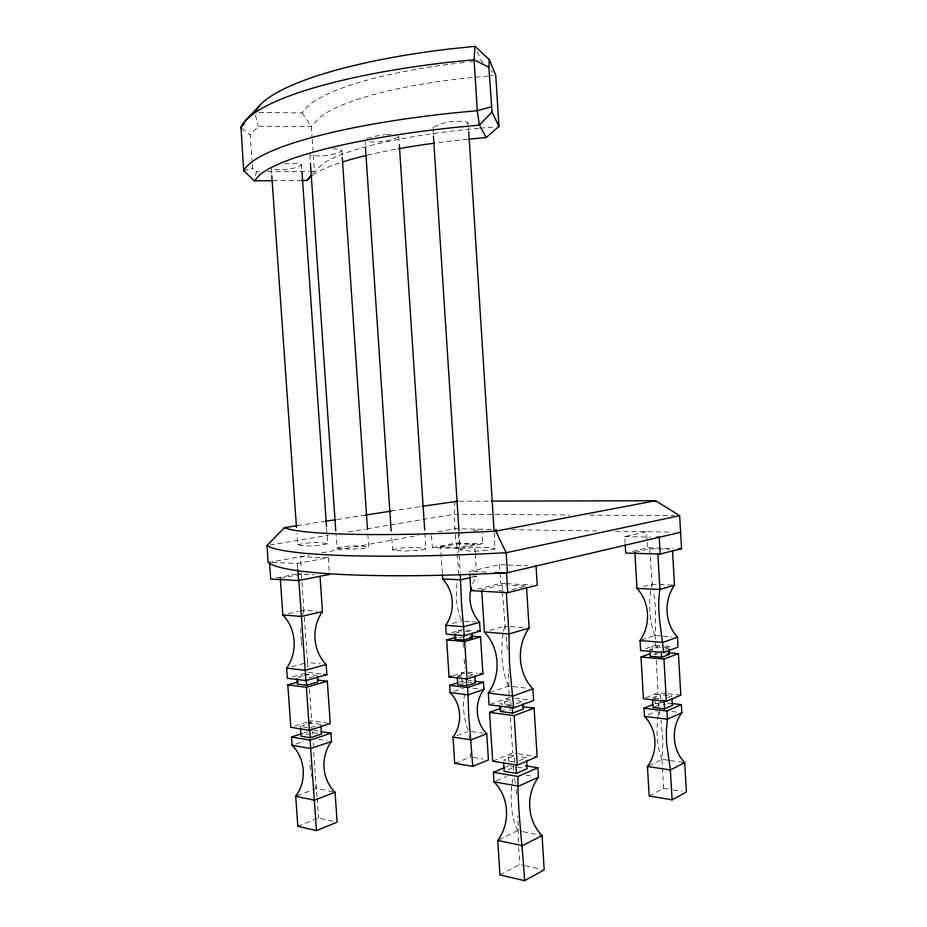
<?xml version="1.0" encoding="UTF-8"?>
<svg xmlns="http://www.w3.org/2000/svg" width="927" height="927" viewBox="0 0 927 927"><rect width="100%" height="100%" fill="white"/><g stroke="black" fill="none" stroke-linecap="round" stroke-linejoin="round"><path stroke-width="0.7" stroke-dasharray="4.63 3.48" d="M509.039 694.705L508.564 669.618M518.355 841.878L517.822 815.911M455.018 501.217L454.033 514.3L455.25 533.06M645.679 648.738L655.319 645.285C654.856 627.162 657.231 608.761 653.083 590.789M284.519 163.894L295.829 163.245L300.533 163.917L301.368 165.273C292.642 169.722 281.901 170.383 272.271 169.085M649.178 795.98L663.651 788.332L661.959 759.317L663.025 741.241L660.986 720.209M255.539 175.666L256.373 171.796L252.596 168.25L252.306 164.079M332.816 148.865L339.131 149.177L340.985 149.676L341.495 151.194C332.214 155.782 320.881 156.848 310.707 155.215M472.608 583.859L476.64 576.154L471.113 575.899M494.207 532.747L494.96 549.074C483.674 551.264 471.461 552.005 460.186 549.746L459.155 533.894M433.338 134.855L432.874 127.659C442.654 121.414 456.524 120.046 467.868 122.306L468.668 130.371M460.186 549.746L460.534 549.282C471.82 547.139 483.929 546.432 495.215 548.61M259.062 112.503L302.098 112.943L307.393 106.686A194.879 44.647 -4.4 0 1 454.242 63.696M312.723 173.534L322.167 164.415A183.581 34.125 -4.2 0 1 466.072 129.548L478.772 128.355M467.335 124.148L468.205 123.152M252.202 162.689L250.232 134.879L258.251 126.188L311.333 126.547L318.992 118.181A183.87 40.533 -4.3 0 1 462.828 78.505L488.262 75.979M424.879 532.921L425.922 548.796L421.113 550.128L404.775 551.067L392.967 550.256L391.576 536.872M392.445 549.838C403.036 547.069 415.18 546.687 425.922 548.796M398.181 136.987C388.842 141.634 377.776 142.515 367.474 141.727M367.81 534.079L368.691 547.069L363.5 548.332L351.901 549.155L337.219 548.436L336.049 535.064M336.941 548.042C347.011 545.424 357.996 545.424 368.32 546.675L368.691 547.069M499.966 874.903L519.78 864.416L523.859 865.331M499.004 839.816L517.648 830.604L521.716 831.438M648.657 765.899L661.959 759.317L669.062 760.36M326.628 527.938L327.718 543.801C318.181 545.91 306.907 546.965 297.694 544.717L296.883 533.187M496.501 780.754L506.501 776.409M648.483 714.659L656.443 711.206M297.694 544.717C307.289 542.666 318.355 541.635 327.718 543.801M507.741 769.816L513.709 767.266M654.416 706.919L660.939 704.114L660.696 700.082M519.294 760.685L526.432 757.66L518.286 756.374M667.88 697.579L671.774 695.934L654.752 694.08L654.983 698.101M506.281 766.861L508.853 765.76M655.065 699.445L655.296 703.477L658.633 702.052L658.935 707.382M514.636 762.62L514.207 755.737L503.454 760.233L515.725 762.203M652.55 697.961L660.383 694.694L660.627 698.726M492.689 761.194L512.724 752.898L516.791 753.535M645.968 697.707L658.089 692.701L666.606 693.616M297.845 826.293L318.552 817.985L334.473 821.542M454.717 763.327L470.476 757L470.012 749.827M367.011 138.54L373.048 136.547L384.832 134.647M297.011 795.783L311.287 790.418M312.584 789.931L316.478 788.471L333.72 791.959M456.953 735.632L467.486 731.67M500.348 711.461L507.104 708.97M654.056 654.833L657.985 653.384M516.177 703.906L522.898 701.449L514.752 700.453M665.088 649.306L667.695 648.355M505.111 706.71L509.688 705.041M511.067 706.223L510.673 699.955L499.862 703.848L512.561 705.401M490.371 704.311L509.213 697.567L513.523 698.089M489.665 692.631L508.494 686.119L527.15 688.24M641.391 640.105L654.752 635.47L661.855 636.003M296.003 743.987L303.824 741.368M454.068 691.287L463.315 688.205M305.98 734.543L308.482 733.732M461.461 683.5L465.111 682.295M303.592 733.072L307.625 731.751M459.155 682.284L465.505 680.209M310.858 727.591L318.332 725.169M468.691 676.467L472.33 675.285M300.313 726.501L306.559 724.508M307.799 724.103L311.542 722.909L311.831 727.023M457.254 676.246L464.566 673.906M294.856 726.038L306.953 722.191M308.146 721.809L311.715 720.673L330.267 723.535M453.164 675.632L464.96 671.878M489.815 630.43L504.694 626.177L509.004 626.501M643.709 586.455L651.762 584.149L673.083 585.122M459.734 637.846L462.179 637.15M308.645 677.915L313.65 676.501M243.685 170.742L252.596 168.25M303.117 675.713L296.849 677.463L299.502 677.788M304.369 675.366L308.135 674.311L308.413 678.251M454.473 633.465L461.808 631.414M292.735 676.756L303.546 673.755M451.75 632.608L462.225 629.7M291.866 666.687L303.685 663.5M452.353 623.489L461.658 620.974M511.658 589.769L526.466 586.049L509.247 585.18M481.704 589.792L502.075 584.821L507.811 585.111M634.868 552.376L649.711 548.749L669.595 549.259M477.637 588.993L500.696 583.396L505.482 583.639M632.527 551.426L647.486 547.799L672.979 548.425M471.322 577.382L476.64 576.154M288.482 613.697L298.332 611.472M299.745 611.16L303.963 610.209L316.791 611.183M505.482 564.879L499.514 564.659L469.607 571.356L489.479 572.202M625.157 543.477L624.752 536.617L646.548 531.739L647.092 541.101M442.306 573.396L440.58 547.023L458.598 547.509L474.589 544.334L475.122 552.631M431.565 535.69L432.353 547.637L459.398 548.39L482.77 543.72L482.086 533.152M280.255 578.321L301.437 574.184L314.253 574.821M440.58 547.023L456.663 543.882L474.589 544.334M276.327 577.95L296.037 574.114M297.451 573.848L301.681 573.025M432.353 547.637L455.899 543.06L482.77 543.72M272.271 562.411L297.324 563.477L328.274 557.73L329.433 574.392M473.581 530.731L481.831 529.19M268.181 562.538L309.224 555.122M321.959 552.816L418.181 535.424M437.996 531.843L454.972 528.784L496.918 529.433M269.827 545.053L328.378 535.285M348.367 531.947L365.505 529.085M366.93 528.842L421.194 519.792M422.619 519.549L454.033 514.3L569.572 515.006M297.254 525.644L324.265 521.461M337.057 519.479L365.481 515.076M391.055 511.125L422.33 506.281M464.149 62.596L459.838 63.024A194.879 44.647 -4.4 0 0 455.632 63.523M469.885 62.005L472.758 61.715M490.765 75.724L493.257 75.481M480.186 128.216L496.455 126.686M467.579 139.27L464.705 139.537A194.427 34.554 -4.2 0 0 435.4 143.013M385.945 134.531L393.662 134.392M272.816 180.695L299.688 180.522M256.373 171.796L259.201 171.785M267.694 171.75L308.772 171.565M310.186 171.565L314.438 171.541L313.268 154.67M459.34 501.206L489.641 501.136M589.85 515.122L673.848 515.632M511.38 529.653L596.71 530.974M615.505 531.264L670.627 532.11M624.752 536.617L650.603 537.104M328.274 557.73L300.533 556.687L301.391 568.946M508.263 564.995L527.706 565.725M506.675 583.697L531.669 584.937M499.05 590.731L506.281 591.125M464.427 621.183L475.458 622.017M663.28 636.119L671.808 636.756M510.441 626.606L523.349 627.602M466.362 630.036L473.268 630.592M655.319 645.285L663.848 645.968M665.273 646.084L672.376 646.664M461.924 630.986L458.587 630.719L458.772 633.57M465.597 631.287L469.444 631.6M669.004 647.869L651.971 646.478L652.202 650.337M652.596 650.024L649.746 649.781L657.614 646.942L657.764 649.526M467.718 672.179L477.382 673.222M668.031 693.767L679.398 694.995M464.67 673.396L461.333 673.037L461.878 681.391L465.215 681.774M468.344 673.802L474.763 674.497M458.541 676.397L461.113 676.675M653.987 698.124L662.562 699.074M304.299 617.046L307.625 662.446L320.464 663.894M468.262 680.522L472.399 680.986M660.047 702.214L665.737 702.863M667.15 703.025L671.415 703.5M467.614 682.052L471.461 682.492M655.296 703.477L665.204 704.601M472.863 688.135L478.39 688.784M671.878 711.554L677.567 712.226M308.332 672.423L324.021 674.311M514.96 698.263L527.88 699.827M304.693 673.894L317.405 675.447M510.673 699.955L504.636 699.213L504.948 704.207M471.565 731.577L482.608 733.187M670.488 760.569L684.694 762.631M518.147 753.744L535.783 756.478M308.1 722.365L320.823 724.358M514.207 755.737L508.158 754.787L508.599 761.646M302.967 726.93L309.606 727.996M313.813 730.43L319.525 731.345M473.233 757.452L482.909 759.016M663.651 788.332L672.168 789.711M673.593 789.943L682.121 791.322M317.521 733.361L312.214 732.504L311.935 728.39M510.07 765.957L513.697 766.548M517.614 767.197L524.415 768.309M318.668 739.282L327.231 740.719M526.212 775.192L532.99 776.339M523.071 831.704L542.063 835.575M525.215 865.633L541.495 869.283M241.692 128.517L250.232 134.879M483.28 62.769L481.368 60.846L477.335 51.622M490.951 70.44L492.874 72.352M302.098 112.943L311.333 126.547L312.109 137.799M432.874 127.659L433.315 128.482M255.458 115.203L258.251 126.188M649.711 548.749L652.457 587.44M659.317 711.171L660.012 714.532M502.527 591.947L505.424 631.414M514.74 778.541L515.4 783.964M506.084 636.745L507.544 651.577M317.069 796.896L315.203 774.404M516.003 789.387L516.745 797.382M315.087 773.025L313.558 749.955M297.324 563.477L297.625 567.753M312.214 139.201L313.175 153.268M309.827 154.542L310.325 161.75M301.472 164.531L301.866 170.301M301.437 574.184L304.126 613.604M307.625 662.446L308.031 668.147M309.491 689.016L311.715 720.673M312.48 731.554L312.666 734.265M317.161 798.309L318.552 817.985M271.263 168.494L271.669 174.253M365.006 140.429L365.481 147.636M341.785 150.371L342.179 156.142M398.737 136.072L399.213 143.279M475.215 554.022L476.374 572.005M458.436 533.546L459.398 548.39M458.598 547.509L460.232 572.805M456.663 543.882L457.22 552.457M457.312 553.882L458.61 573.906M463.048 642.411L463.5 649.421M464.137 659.248L464.694 667.672M469.085 735.482L469.271 738.344M455.342 534.485L455.899 543.06M502.075 584.821L502.434 590.522M509.78 706.444L510.047 710.673M510.499 717.707L512.724 752.898M513.581 766.49L513.836 770.488M518.714 847.51L519.78 864.416M499.514 564.659L500.696 583.396M655.702 651.681L655.864 654.508M656.189 660.163L658.089 692.701M647.173 542.446L647.486 547.799M313.187 742.956L313.372 746.455M313.059 174.89A194.427 34.554 -4.2 0 1 340.394 162.677M367.219 155.238A194.427 34.554 -4.2 0 1 398.575 148.749M508.494 686.119A62.827 36.512 -85.9 0 1 503.373 632.562M503.604 631.264A62.827 36.512 -85.9 0 1 504.694 626.177M517.648 830.604A60.093 33.546 -82.3 0 1 511.913 784.682M512.086 783.385A60.093 33.546 -82.3 0 1 512.921 778.228M302.179 646.455A54.936 38.355 -83.9 0 1 301.449 642.04M301.31 640.928A54.936 38.355 -83.9 0 1 300.904 628.344M302.805 614.624A54.936 38.355 -83.9 0 1 303.963 610.209M316.478 788.471A52.526 35.284 -79.1 0 1 315.319 786.258M311.739 776.328A52.526 35.284 -79.1 0 1 311.124 773.628M310.418 769.433A52.526 35.284 -79.1 0 1 309.792 760.685M654.752 635.47A53.731 27.057 -88.2 0 1 650.986 588.46M651.16 587.37A53.731 27.057 -88.2 0 1 651.762 584.149M661.959 759.317A51.055 25.041 -85.6 0 1 657.718 718.692M657.996 716.501A51.055 25.041 -85.6 0 1 658.888 711.113M461.206 619.908A47.891 29.548 -87.1 0 1 457.834 579.166M468.355 730.198A45.493 27.381 -83.7 0 1 464.427 694.96"/><path stroke-width="1.39" d="M469.004 139.143L486.188 137.544L498.946 126.454L492.04 111.982L488.853 67.254L489.294 59.537L475.041 46.35L449.769 48.946A242.862 55.991 -4.4 0 0 259.606 105.504L245.307 120.904M475.041 46.35L474.068 59.745L477.289 110.672L479.398 125.145L486.188 137.544M471.264 587.834C467.706 599.804 471.333 613.129 479.595 622.33L480.163 631.148L464.3 635.655L446.281 634.126L445.702 625.273C455.528 611.426 454.357 591.356 442.666 578.946L442.399 574.786M672.527 550.765L674.497 585.18C663.605 600.708 664.566 623.106 677.486 637.185L678.054 647.116L663.57 652.481L640.638 650.545L640.047 640.569C651.009 624.972 649.966 602.48 636.988 588.367L634.868 552.376M526.559 587.451L529.097 628.031C516.246 646.212 517.544 672.562 532.898 688.888L533.628 700.522L513.662 707.904L489.074 704.775L488.32 693.106C501.252 674.821 499.838 648.355 484.404 631.971L481.797 591.194M320.047 576.513L322.48 611.611C311.182 627.452 312.619 650.476 326.165 664.543L326.872 674.659L305.922 680.603L287.335 678.251L286.617 668.1C297.984 652.191 296.466 629.074 282.851 614.96L280.255 578.321M525.621 765.795L537.822 767.776L538.425 777.243C525.69 794.52 526.768 820.186 542.063 835.575L544.207 869.897L524.578 880.65L499.966 874.903L497.753 840.43C510.58 823.06 509.387 797.278 494.01 781.843L493.396 772.33L504.995 767.405M671.415 703.5L681.357 704.624L681.82 712.724C671.009 727.498 671.82 749.34 684.694 762.631L686.374 792.017L672.098 799.839L649.178 795.98L647.44 766.49C658.321 751.658 657.44 729.723 644.508 716.397L644.022 708.263L652.793 704.543M475.169 681.299L483.442 682.237L483.906 689.433C474.184 702.573 475.157 722.087 486.756 733.79L488.436 759.908L472.758 766.351L454.717 763.327L453.002 737.116C462.77 723.917 461.739 704.335 450.093 692.608L449.63 685.389L457.787 682.724M320.951 731.577L330.939 733.187L331.518 741.438C320.29 756.502 321.553 778.958 335.053 792.226L337.127 822.133L316.466 830.627L297.845 826.293L295.713 796.281C306.999 781.137 305.643 758.587 292.098 745.285L291.507 737.011L302.248 733.5M272.816 180.695L254.438 180.823L243.685 170.742L241.008 127.161A258.123 56.628 -4.3 0 1 447.567 62.433L474.068 59.745L488.853 67.254M255.91 110.811L259.606 105.504M243.685 170.742L244.079 170.255A257.752 48.169 -4.2 0 1 450.823 113.21L477.289 110.672L491.333 106.848M301.101 180.522L306.756 180.475L311.02 175.516M254.438 180.823L259.328 175.307A247.509 44.299 -4.2 0 1 453.767 127.567L479.398 125.145L492.04 111.982M240.626 127.729L244.392 123.65M284.473 527.614L287.59 528.784A237.833 19.745 -3.5 0 0 477.046 532.075L495.829 531.113L506.154 552.712L507.417 572.724A254.74 27.752 -3.4 0 1 268.181 562.538L266.964 545.528L284.473 527.614L297.254 525.644M306.756 180.475L312.144 175.551M542.063 835.575L522.365 845.644L497.753 840.43M684.694 762.631L670.372 769.955L647.44 766.49M538.425 777.243L518.599 786.166L494.01 781.843M681.82 712.724L667.428 719.201L644.508 716.397M493.396 772.33L517.996 776.502L537.822 767.776M644.022 708.263L666.953 710.963L681.357 704.624M503.628 763.014L504.161 771.357L516.443 773.419L527.127 768.75L526.606 760.43M652.631 699.317L653.106 707.475L664.555 708.807L672.318 705.412L671.936 698.645M501.217 708.135L489.56 712.399L492.689 761.194L517.278 765.192L537.139 756.687L534.103 708.101L522.608 706.664M649.827 653.825L641.02 657.046L643.465 698.749L666.397 701.322L680.812 695.146L678.425 653.605L668.483 652.759M335.053 792.226L314.334 800.21L295.713 796.281M486.756 733.79L471.043 739.839L453.002 737.116M489.56 712.399L514.149 715.644L534.103 708.101M641.02 657.046L663.952 659.074L678.425 653.605M500.024 706.386L500.348 711.461L512.619 713.06L523.373 709.039L523.06 703.975M649.815 651.078L650.117 656.281L661.565 657.289L669.375 654.358L669.074 649.167M532.898 688.888L512.909 696.038L488.32 693.106M677.486 637.185L662.979 642.365L640.047 640.569M331.518 741.438L310.696 748.541L292.098 745.285M483.906 689.433L468.135 694.821L450.093 692.608M291.507 737.011L310.105 740.152L330.939 733.187M449.63 685.389L467.66 687.51L483.442 682.237M300.418 727.88L300.997 736.189L310.29 737.741L321.507 734.01L320.927 725.737M457.347 677.66L457.799 684.694L466.802 685.748L475.308 682.921L474.856 675.899M298.61 681.82L287.81 684.879L290.823 727.324L309.421 730.337L330.267 723.535L327.324 681.252L317.347 680.001M456.223 637.197L446.652 639.908L449.074 676.942L467.104 678.958L482.909 673.813L480.534 636.907L470.881 636.096M449.074 676.942L451.797 676.073M529.097 628.031L508.981 633.964L484.404 631.971M674.497 585.18L659.92 589.479L636.988 588.367M287.81 684.879L306.397 687.313L327.324 681.252M446.652 639.908L464.682 641.496L480.534 636.907M296.941 678.784L297.324 684.08L306.605 685.285L317.868 682.04L317.498 676.756M454.566 634.914L454.844 639.248L463.848 640.024L472.388 637.567L472.11 633.245M326.165 664.543L305.203 670.314L286.617 668.1M479.595 622.33L463.72 626.698L445.702 625.273M469.78 574.114L470.846 590.638L507.764 592.677L537.231 585.204L536.038 566.038M625.238 544.844L625.725 553.071L660.186 554.045L681.519 548.633L679.642 515.667L655.563 500.731L491.09 501.136M470.846 590.638L473.558 589.978M495.157 572.446L506.513 572.932L680.592 532.272M322.48 611.611L301.414 616.455L282.851 614.96M469.989 577.683L460.684 579.827L442.666 578.946M679.642 515.667L506.154 552.712A254.879 24.496 -3.4 0 1 266.964 545.528M269.49 562.295L270.684 579.051L298.529 580.569L329.433 574.392L326.698 574.253M495.829 531.113L655.563 500.731M325.678 521.241L335.632 519.699M365.481 515.076L391.055 511.125M422.33 506.281L457.903 501.217M656.351 537.208L659.213 537.266L660.186 554.045M678.68 548.564L681.519 548.633M477.405 630.928L480.163 631.148M469.815 637.347L472.388 637.567M666.525 654.114L669.375 654.358M480.14 673.512L482.909 673.813M324.021 674.311L326.872 674.659M489.294 59.537L495.748 75.226L498.946 126.454M297.729 569.178L298.529 580.569M310.429 163.198L335.748 530.742M301.97 171.738L326.524 526.501M271.773 175.701L296.478 527.417M306.234 679.954L306.605 685.285M309.711 729.387L310.29 737.741M298.795 579.317L305.922 680.603M306.397 687.313L309.421 730.337M310.105 740.152L316.466 830.627M365.481 147.636L391.182 531.101M342.283 157.578L367.521 529.757M399.317 144.728L424.693 530.035M433.43 136.304L458.969 531.02M460.325 574.207L461.391 602.052L464.3 635.655M464.682 641.496L467.104 678.958M467.66 687.51L468.726 715.389L472.758 766.351M463.546 635.377L463.848 640.024M466.351 678.668L466.802 685.748M506.513 572.932L507.764 592.677M506.362 592.55L508.981 633.964L509.444 662.886L513.662 707.904M514.149 715.644L517.278 765.192M517.996 776.502C517.428 811.357 522.782 845.899 524.578 880.65M512.214 706.664L512.619 713.06M515.91 765.007L516.443 773.419M468.749 131.808L494.033 529.862M657.88 554.416L659.92 589.479C656.339 610.592 661.832 631.577 663.57 652.481M663.952 659.074L666.397 701.322M666.953 710.963L667.428 719.201L666.339 729.769L666.49 742.203L670.372 769.955L672.098 799.839M661.264 652.052L661.565 657.289M664.08 700.603L664.555 708.807M342.897 161.866A194.427 34.554 -4.2 0 1 365.887 155.551M398.575 148.749A194.427 34.554 -4.2 0 1 433.975 143.21"/></g></svg>
